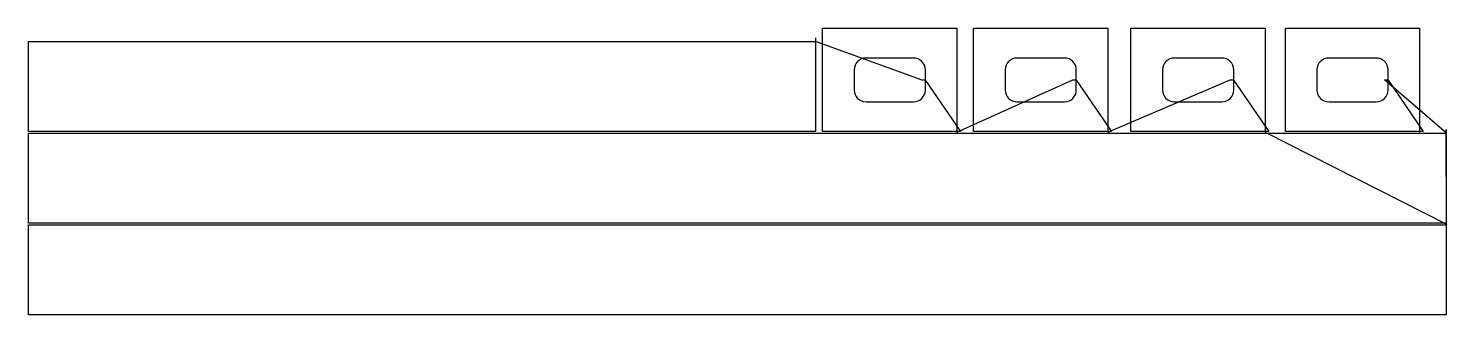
# Model space of a CAD drawing. Header units: metres. Extents: x 15 to 11970, y 15 to 2433.
import ezdxf

# ---------------------------------------------------------------- set-up
doc = ezdxf.new("R2010")
doc.units = ezdxf.units.M

msp = doc.modelspace()

# ---------------------------------------------------------------- linework, layer by layer
at = {"layer": 'TOOL_0'}
for p, q in [((6710.142, 1561.43), (6710.142, 2432.93)), ((6710.142, 2432.93), (7841.642, 2432.93)), ((7841.642, 2432.93), (7841.642, 1561.43)), ((7982.595, 1561.43), (7982.595, 2432.93)), ((7982.595, 2432.93), (9114.095, 2432.93)), ((9114.095, 2432.93), (9114.095, 1561.43)), ((9309.386, 1561.43), (9309.386, 2432.93)), ((9309.386, 2432.93), (10440.886, 2432.93)), ((10440.886, 2432.93), (10440.886, 1561.43)), ((10610.73, 1561.43), (10610.73, 2432.93)), ((10610.73, 2432.93), (11742.23, 2432.93)), ((11742.23, 2432.93), (11742.23, 1561.43)), ((15, 1561.879), (15, 2321.879)), ((15, 2321.879), (6651, 2321.879)), ((6651, 2351.879), (6651, 2321.879)), ((6651, 2321.879), (6651, 1561.879)), ((6651, 2321.879), (6656, 2321.879)), ((6656, 2321.879), (7545.893, 1997.18)), ((7475.893, 2182.18), (7075.893, 2182.18)), ((8748.345, 2182.18), (8348.345, 2182.18)), ((10075.137, 2182.18), (9675.137, 2182.18)), ((11376.48, 2182.18), (10976.48, 2182.18)), ((6975.893, 2082.18), (6975.893, 1912.18)), ((7575.893, 1997.18), (7575.893, 2082.18)), ((8248.345, 2082.18), (8248.345, 1912.18)), ((8848.345, 1997.18), (8848.345, 2082.18)), ((9575.137, 2082.18), (9575.137, 1912.18)), ((10175.137, 1997.18), (10175.137, 2082.18)), ((10876.48, 2082.18), (10876.48, 1912.18)), ((11476.48, 1997.18), (11476.48, 2082.18)), ((7545.893, 1997.18), (7575.893, 1997.18)), ((7575.893, 1997.18), (7572.357, 2000.716)), ((7572.357, 2000.716), (7871.642, 1561.43)), ((7575.893, 1912.179), (7575.893, 1997.18)), ((7841.642, 1556.43), (8818.345, 1997.18)), ((8818.345, 1997.18), (8848.345, 1997.18)), ((8848.345, 1997.18), (8844.809, 2000.716)), ((8844.809, 2000.716), (9144.095, 1561.43)), ((8848.345, 1912.179), (8848.345, 1997.18)), ((9114.095, 1556.43), (10145.137, 1997.18)), ((10145.137, 1997.18), (10175.137, 1997.18)), ((10175.137, 1997.18), (10171.601, 2000.716)), ((10171.601, 2000.716), (10470.886, 1561.43)), ((10175.137, 1912.179), (10175.137, 1997.18)), ((11969.998, 1548.422), (11446.48, 1997.18)), ((11446.48, 1997.18), (11476.48, 1997.18)), ((11476.48, 1997.18), (11472.944, 2000.716)), ((11472.944, 2000.716), (11772.23, 1561.43)), ((11476.48, 1912.179), (11476.48, 1997.18)), ((7075.893, 1812.18), (7475.893, 1812.18)), ((8348.345, 1812.18), (8748.345, 1812.18)), ((9675.137, 1812.18), (10075.137, 1812.18)), ((10976.48, 1812.18), (11376.48, 1812.18)), ((6651, 1561.879), (15, 1561.879)), ((7841.642, 1561.43), (6710.142, 1561.43)), ((7871.642, 1561.43), (7841.642, 1561.43)), ((7841.642, 1561.43), (7841.642, 1556.43)), ((9114.095, 1561.43), (7982.595, 1561.43)), ((9144.095, 1561.43), (9114.095, 1561.43)), ((9114.095, 1561.43), (9114.095, 1556.43)), ((10440.886, 1561.43), (9309.386, 1561.43)), ((10470.886, 1561.43), (10440.886, 1561.43)), ((10440.886, 1561.43), (10440.886, 1556.43)), ((10440.886, 1556.43), (11968.534, 778.537)), ((11742.23, 1561.43), (10610.73, 1561.43)), ((11772.23, 1561.43), (11742.23, 1561.43)), ((11742.23, 1561.43), (11742.23, 1556.43)), ((11968.534, 778.537), (11964.998, 1578.422)), ((11964.998, 1578.422), (11964.998, 1548.422)), ((14.998, 788.422), (14.998, 1548.422)), ((14.998, 1548.422), (11964.998, 1548.422)), ((11964.998, 1548.422), (11964.998, 788.422)), ((11964.998, 1548.422), (11969.998, 1548.422)), ((11964.998, 788.422), (14.998, 788.422)), ((14.998, 15.001), (14.998, 775.001)), ((14.998, 775.001), (11964.998, 775.001)), ((11968.534, 778.537), (11964.998, 775.001)), ((11964.998, 775.001), (11968.534, 778.537)), ((11964.998, 775.001), (11964.998, 15.001)), ((11964.998, 15.001), (14.998, 15.001))]:
    msp.add_line(p, q, dxfattribs=at)
for centre, start, end in [((7075.893, 2082.18), 90, 180), ((7475.893, 2082.18), 0, 90), ((8348.345, 2082.18), 90, 180), ((8748.345, 2082.18), 0, 90), ((9675.137, 2082.18), 90, 180), ((10075.137, 2082.18), 0, 90), ((10976.48, 2082.18), 90, 180), ((11376.48, 2082.18), 0, 90), ((7075.893, 1912.18), 180, 270), ((7475.893, 1912.18), 270, 359.999427), ((8348.345, 1912.18), 180, 270), ((8748.345, 1912.18), 270, 359.999427), ((9675.137, 1912.18), 180, 270), ((10075.137, 1912.18), 270, 359.999427), ((10976.48, 1912.18), 180, 270), ((11376.48, 1912.18), 270, 359.999427)]:
    msp.add_arc(centre, 100, start, end, dxfattribs=at)

doc.saveas('drawing.dxf')
